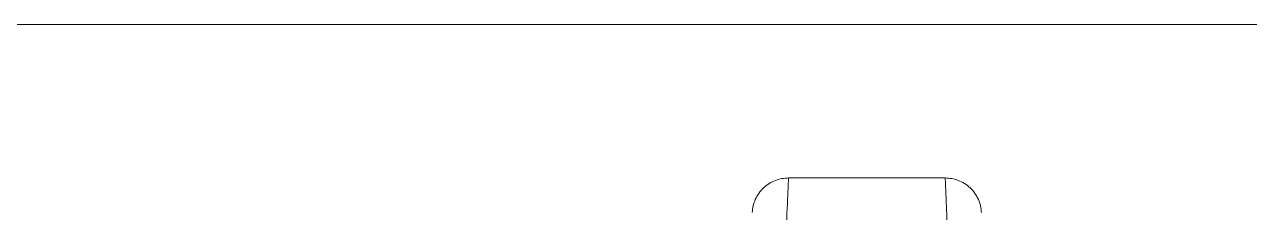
# Model space of a CAD drawing. Header units: millimetres. Extents: x 4664 to 8864, y -38 to 2932.
# Drawn here: x 6284.7 to 6343.5, y 1882.3 to 1891.3 of the extents above; entities that cross this region are included whole.
import ezdxf

# ---------------------------------------------------------------- set-up
doc = ezdxf.new("R2010")
doc.units = ezdxf.units.MM

msp = doc.modelspace()

# ---------------------------------------------------------------- linework, layer by layer
at = {"lineweight": 5}
msp.add_line((6388.935, 1891.291), (6261.384, 1891.291), dxfattribs=at)
for points, knots in [([(6321.399, 1883.943), (6321.178, 1883.941), (6320.751, 1883.863), (6320.168, 1883.499), (6319.774, 1882.936), (6319.674, 1882.514), (6319.66, 1882.293)], [0, 0, 0, 0, 0.240773, 0.5, 0.759227, 1, 1, 1, 1]), ([(6321.292, 1881.393), (6321.326, 1882.203), (6321.353, 1882.85), (6321.38, 1883.5), (6321.387, 1883.666), (6321.397, 1883.888), (6321.399, 1883.943), (6321.399, 1883.943)], [0, 0, 0, 0, 0.500562, 0.500562, 0.750844, 0.750844, 1, 1, 1, 1]), ([(6330.659, 1882.293), (6330.644, 1882.514), (6330.544, 1882.936), (6330.151, 1883.499), (6329.567, 1883.863), (6329.141, 1883.941), (6328.92, 1883.943)], [0, 0, 0, 0, 0.240773, 0.5, 0.759227, 1, 1, 1, 1]), ([(6329.027, 1881.393), (6329.022, 1881.5), (6329.018, 1881.603), (6329.009, 1881.805), (6329.005, 1881.903), (6328.998, 1882.093), (6328.994, 1882.185), (6328.987, 1882.362), (6328.983, 1882.447), (6328.976, 1882.611), (6328.973, 1882.69), (6328.967, 1882.84), (6328.964, 1882.911), (6328.959, 1883.046), (6328.956, 1883.111), (6328.951, 1883.231), (6328.949, 1883.288), (6328.944, 1883.394), (6328.942, 1883.444), (6328.938, 1883.535), (6328.936, 1883.577), (6328.933, 1883.654), (6328.931, 1883.688), (6328.929, 1883.751), (6328.927, 1883.779), (6328.925, 1883.827), (6328.924, 1883.848), (6328.923, 1883.884), (6328.922, 1883.898), (6328.921, 1883.921), (6328.92, 1883.93), (6328.92, 1883.938), (6328.92, 1883.941), (6328.92, 1883.943), (6328.92, 1883.943), (6328.92, 1883.943), (6328.92, 1883.943), (6328.92, 1883.943), (6328.92, 1883.943)], [0, 0, 0, 0, 0.062501, 0.062501, 0.125002, 0.125002, 0.187503, 0.187503, 0.250004, 0.250004, 0.312505, 0.312505, 0.375006, 0.375006, 0.437507, 0.437507, 0.500008, 0.500008, 0.562509, 0.562509, 0.62501, 0.62501, 0.687511, 0.687511, 0.750012, 0.750012, 0.812513, 0.812513, 0.875014, 0.875014, 0.937515, 0.937515, 0.968766, 0.984391, 0.992204, 0.99611, 0.99611, 1, 1, 1, 1])]:
    msp.add_open_spline(points, degree=3, knots=knots, dxfattribs=at)
msp.add_open_spline([(6328.92, 1883.943), (6321.399, 1883.943)], degree=1, dxfattribs=at)

doc.saveas('drawing.dxf')
